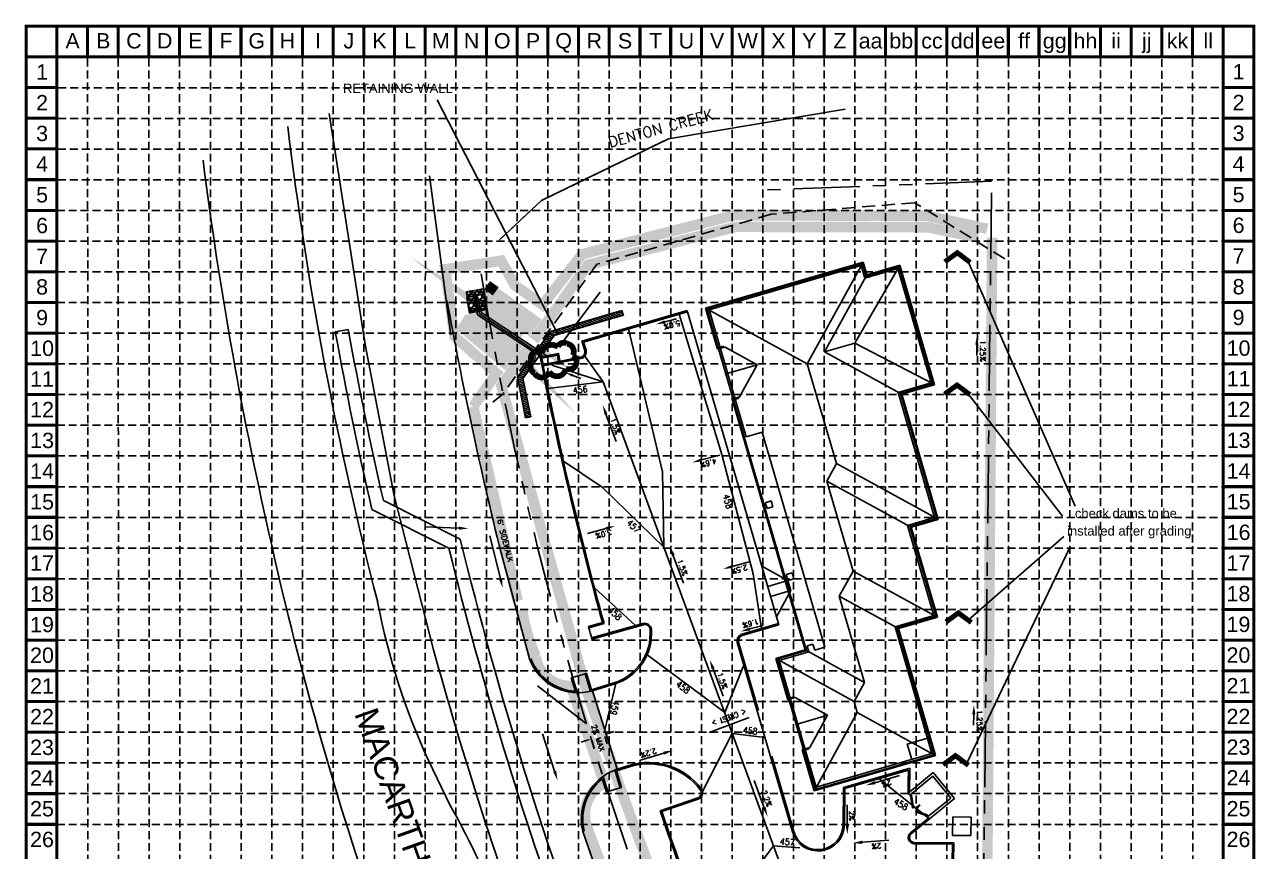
# Model space of a CAD drawing. Header units: feet. Extents: x -1330 to -864, y 1503 to 2248.
# Drawn here: x -1329.7 to -863.6, y 1935.4 to 2248.4 of the extents above; entities that cross this region are included whole.
import ezdxf
from ezdxf.enums import TextEntityAlignment as Align

# ---------------------------------------------------------------- set-up
doc = ezdxf.new("R2010")
doc.units = ezdxf.units.FT
doc.header["$LTSCALE"] = 40
doc.header["$MEASUREMENT"] = 0
for name, pattern in [('99016$0$DIVIDE', [1.25, 0.5, -0.25, 0, -0.25, 0, -0.25]), ('99016TP$0$DIVIDE', [1.25, 0.5, -0.25, 0, -0.25, 0, -0.25]), ('ACAD_ISO02W100', [15, 12, -3]), ('CENTER2', [1.125, 0.75, -0.125, 0.125, -0.125]), ('HIDDEN', [0.375, 0.25, -0.125]), ('HIDDEN2', [0.1875, 0.125, -0.0625]), ('PHANTOM2', [1.25, 0.625, -0.125, 0.125, -0.125, 0.125, -0.125])]:
    doc.linetypes.add(name, pattern=pattern)
for name, color, linetype in [('100FP-LOMA', 181, 'Continuous'), ('99016$0$FL-CREEK', 1, '99016$0$DIVIDE'), ('99016$0$FL-CREEK-TXT', 1, 'Continuous'), ('99016$0$RETAIN-WALL', 10, 'Continuous'), ('99016TP$0$FL-CREEK', 1, '99016TP$0$DIVIDE'), ('arrows', 250, 'Continuous'), ('BASE', 7, 'Continuous'), ('BLDG', 4, 'Continuous'), ('BND-HOLD', 6, 'PHANTOM2'), ('EROSION BLANKET', 94, 'Continuous'), ('EX-PAV-TC', 1, 'Continuous'), ('EX-STM', 7, 'Continuous'), ('GRID', 254, 'HIDDEN'), ('LIMITS OF DISTURBANCE', 1, 'HIDDEN'), ('PARKING-BC', 4, 'Continuous'), ('PARKING-FC', 4, 'Continuous'), ('pc', 43, 'Continuous'), ('RIPRAP', 1, 'HIDDEN'), ('ROOF', 9, 'Continuous'), ('ROOF-GUTTER', 9, 'Continuous'), ('SILT FENCE', 200, 'Continuous'), ('STM', 1, 'Continuous'), ('STM-CL', 7, 'CENTER2'), ('STM-HDWL', 1, 'Continuous'), ('STM-PIPE', 3, 'Continuous'), ('STREET-NAMES', 4, 'Continuous')]:
    doc.layers.add(name, color=color, linetype=linetype)
doc.styles.add('99016$0$L80', font='simplex', dxfattribs={"height": 3.2})
doc.styles.add('L100', font='simplex', dxfattribs={"height": 4})
doc.styles.add("L200'", font='ARIAL.TTF', dxfattribs={"height": 0.001969})
doc.styles.add('S6', font='SIMPLEX', dxfattribs={"height": 0.083333})
doc.styles.add('SCALE20', font='simplex.shx', dxfattribs={"height": 2})
doc.styles.get("Standard").update_dxf_attribs({"font": 'ARIAL.TTF'})

msp = doc.modelspace()

# ---------------------------------------------------------------- hatches: boundary and pattern name
at = {"layer": '99016$0$RETAIN-WALL'}
h = msp.add_hatch(dxfattribs=at)
h.set_pattern_fill('ANSI31', color=209, scale=6, angle=110, style=0)
h.paths.add_polyline_path([(-1103.03, 2138.36), (-1103.55, 2140.14), (-1130.61, 2132.24), (-1135.62, 2125.33), (-1133.63, 2124.66), (-1129.25, 2130.7)])
h.paths.add_polyline_path([(-1136.26, 2123.96), (-1136.54, 2124.06), (-1143.14, 2114.94), (-1140.02, 2099.57), (-1138.07, 2099.98), (-1141.01, 2114.47), (-1135.81, 2121.65, -0.000447)])
h.paths.add_polyline_path([(-1135.62, 2125.33), (-1136.08, 2124.69), (-1134.09, 2124.03), (-1133.63, 2124.66)])
h.paths.add_polyline_path([(-1136.08, 2124.69), (-1136.33, 2124.34, 0.000072), (-1136.26, 2123.96), (-1134.55, 2123.39), (-1134.09, 2124.03)])
h = msp.add_hatch(dxfattribs=at)
h.set_pattern_fill('ANSI31', color=1, scale=6, angle=110, style=0)
h.paths.add_polyline_path([(-1103.03, 2138.36), (-1103.55, 2140.14), (-1130.61, 2132.24), (-1135.62, 2125.33), (-1133.63, 2124.66), (-1129.25, 2130.7)])
h.paths.add_polyline_path([(-1136.26, 2123.96), (-1136.54, 2124.06), (-1143.14, 2114.94), (-1140.02, 2099.57), (-1138.07, 2099.98), (-1141.01, 2114.47), (-1135.81, 2121.65, -0.000447)])
h.paths.add_polyline_path([(-1135.62, 2125.33), (-1136.08, 2124.69), (-1134.09, 2124.03), (-1133.63, 2124.66)])
h.paths.add_polyline_path([(-1136.08, 2124.69), (-1136.33, 2124.34, 0.000072), (-1136.26, 2123.96), (-1134.55, 2123.39), (-1134.09, 2124.03)])
at = {"layer": 'RIPRAP', "linetype": 'ACAD_ISO02W100'}
h = msp.add_hatch(dxfattribs=at)
h.set_pattern_fill('GRAVEL', color=240, scale=3.152919, style=0)
h.set_pattern_definition([(228.0128, (-1392.58958, 1979.62825), (-25.22334661, -28.37627544), [0.42418, -41.994006]), (184.9697, (-1392.87335, 1979.31296), (37.83503159, 3.152891615), [0.727908, -72.06288]), (132.5104, (-1393.59852, 1979.2499), (31.52916097, -34.6821366), [0.513257, -50.812544]), (267.2737, (-1394.82816, 1978.46167), (3.15290647, 63.05838139), [0.662863, -65.623463]), (292.8337, (-1394.85969, 1977.79956), (-15.76462635, 37.83501696), [0.64999, -64.3491]), (357.2737, (-1394.60745, 1977.2005), (-63.05838139, 3.15290647), [0.662863, -65.623463]), (37.6942, (-1393.94534, 1977.16897), (-40.98797046, -31.52915998), [0.876603, -86.78362]), (72.2553, (-1393.2517, 1977.70497), (22.070467096, 69.364206626), [0.827603, -81.932766]), (121.4296, (-1392.99946, 1978.4932), (-25.22337815, 40.98793165), [0.665108, -65.84579]), (175.2364, (-1393.34628, 1979.06073), (34.68211224, -3.15289233), [0.759324, -37.20685]), (222.3974, (-1394.10298, 1979.12378), (-37.835051455, -34.68208429), [0.98197, -97.215135]), (138.8141, (-1391.70677, 1978.43014), (-22.07044245, 18.91750567), [0.335158, -33.180828]), (171.4692, (-1391.959, 1978.65085), (40.98794189, -6.30586299), [0.637637, -63.126203]), (225, (-1392.5896, 1978.7454), (-4e-16, -3.15292), [0.44589, -4.01301]), (203.1986, (-1392.8103, 1979.1238), (15.76459427, 6.3058422), [0.24012, -23.771796]), (291.8014, (-1393.031, 1979.0292), (-3.1529187, 9.4587579), [0.33958, -16.63941]), (30.9638, (-1392.9049, 1978.7139), (9.4587508, 6.3058459), [0.551537, -17.832983]), (161.5651, (-1392.4319, 1978.9977), (6.3058394, -3.152914), [0.398816, -9.57159]), (16.3895, (-1394.85969, 1979.0292), (31.52919716, 9.45873408), [0.558697, -55.31117]), (70.3462, (-1394.32369, 1979.18684), (-12.61166111, -34.68211599), [0.468716, -46.402796]), (293.1986, (-1392.43194, 1979.62825), (-6.3058422, 15.76459427), [0.480237, -23.53168]), (343.6105, (-1392.24276, 1979.18684), (-31.52919716, 9.45873408), [0.558697, -55.31117]), (339.444, (-1394.8597, 1977.0744), (-15.76460093, 6.30582542), [0.53877, -26.399782]), (294.7751, (-1394.35522, 1976.88521), (-15.76457049, 34.68212004), [0.45143, -44.691502]), (66.8014, (-1392.4004, 1976.47533), (6.3058422, 15.76459427), [0.480237, -23.53168]), (17.354, (-1392.21123, 1976.91674), (-40.98795367, -12.61165876), [0.528527, -52.324028]), (69.444, (-1393.94534, 1976.47533), (-6.30582542, -15.76460093), [0.269385, -26.669167]), (101.3099, (-1392.5896, 1976.47533), (-3.1529116, 12.6116785), [0.160767, -15.916027]), (165.9638, (-1392.6211, 1976.633), (9.4587588, -3.1529129), [0.64999, -12.349826]), (186.009, (-1393.2517, 1976.79062), (31.52918945, 3.15291687), [0.602365, -59.634068]), (303.6901, (-1392.9049, 1978.4301), (-3.1529232, 6.3058367), [0.45472, -10.91329]), (353.1572, (-1392.65264, 1978.05179), (53.59962139, -6.305863263), [0.793886, -78.594588]), (60.9454, (-1391.8644, 1977.9572), (-12.61167618, -22.07043437), [0.324612, -32.136676]), (90, (-1391.7068, 1978.241), (-3.15292, 3.15292), [0.189175, -2.963744]), (120.2564, (-1393.31476, 1976.88521), (12.61165997, -22.0704409), [0.438016, -43.363735]), (48.0128, (-1393.53546, 1977.26356), (25.22334661, 28.37627544), [0.848362, -41.569825]), (0, (-1392.968, 1977.894), (3.15292, 3.15292), [0.81976, -2.33316]), (325.3048, (-1392.14818, 1977.89415), (-31.52917213, 22.07046031), [0.49852, -49.353505]), (254.0546, (-1391.7383, 1977.6104), (-3.1529187, -12.6116765), [0.45907, -22.494526]), (207.646, (-1391.86441, 1977.16897), (-59.90544822, -31.52921455), [0.747447, -73.99735]), (175.4261, (-1392.52653, 1976.82215), (-40.98794906, 3.15290263), [0.79075, -78.28406])])
h.paths.add_polyline_path([(-1161.18, 2139.18), (-1154.76, 2140.46), (-1156.24, 2148.42), (-1162.52, 2147.23)])

# ---------------------------------------------------------------- linework, layer by layer
at = {"flags": 128}
msp.add_lwpolyline([(-1128.2, 2131.96), (-1173.57, 2219.95)], dxfattribs=at)
at = {"layer": '100FP-LOMA', "color": 7, "linetype": 'HIDDEN2'}
for p, q in [((-992.68, 2181), (-1047, 2176.61)), ((-958.58, 2159.7), (-992.68, 2181)), ((-1047, 2176.61), (-1113, 2157.69)), ((-1113, 2157.69), (-1148.53, 2108.64)), ((-1148.53, 2108.64), (-1154.39, 2103.83))]:
    msp.add_line(p, q, dxfattribs=at)
at = {"layer": '99016$0$FL-CREEK', "color": 5, "linetype": 'Continuous', "ltscale": 0.5, "flags": 128}
msp.add_lwpolyline([(-1019.03, 2216.36), (-1085.84, 2205.22), (-1133.95, 2181.85), (-1149.93, 2166.99)], dxfattribs=at)
at = {"layer": '99016$0$RETAIN-WALL'}
for p, q in [((-1103.55, 2140.14), (-1130.61, 2132.24)), ((-1103.55, 2140.14), (-1130.61, 2132.24)), ((-1102.99, 2138.22), (-1103.55, 2140.14)), ((-1102.99, 2138.22), (-1103.55, 2140.14)), ((-1103.03, 2138.36), (-1129.25, 2130.7)), ((-1103.03, 2138.36), (-1129.25, 2130.7)), ((-1130.61, 2132.24), (-1143.14, 2114.94)), ((-1130.61, 2132.24), (-1143.14, 2114.94)), ((-1129.25, 2130.7), (-1141.01, 2114.47)), ((-1129.25, 2130.7), (-1141.01, 2114.47)), ((-1143.14, 2114.94), (-1140.02, 2099.57)), ((-1143.14, 2114.94), (-1140.02, 2099.57)), ((-1143.14, 2114.94), (-1140.02, 2099.57)), ((-1141.01, 2114.47), (-1138.06, 2099.96)), ((-1141.01, 2114.47), (-1138.06, 2099.96)), ((-1138.07, 2099.98), (-1140.02, 2099.57)), ((-1138.07, 2099.98), (-1140.02, 2099.57))]:
    msp.add_line(p, q, dxfattribs=at)
at = {"layer": '99016TP$0$FL-CREEK', "color": 5, "ltscale": 0.5}
for p, q in [((-1085.84, 2205.22), (-1133.95, 2181.85)), ((-1133.95, 2181.85), (-1149.93, 2166.99))]:
    msp.add_line(p, q, dxfattribs=at)
at = {"layer": 'arrows', "color": 7}
for points in [[(-1165.26, 2057.78), (-1177.91, 2058.24)], [(-1165.26, 2057.78), (-1177.91, 2058.24)], [(-1165.26, 2057.78), (-1177.91, 2058.24)], [(-1165.26, 2057.78), (-1177.91, 2058.24)], [(-1149.54, 2038.63), (-1153.56, 2054.84)], [(-1149.54, 2038.63), (-1153.56, 2054.84)], [(-1149.54, 2038.63), (-1153.56, 2054.84)], [(-1129.01, 1965.72), (-1133.57, 1979.93)], [(-1129.01, 1965.72), (-1133.57, 1979.93)], [(-1129.01, 1965.72), (-1133.57, 1979.93)]]:
    msp.add_lwpolyline(points, dxfattribs=at)
for points in [[(-1165.24, 2058.38), (-1161.67, 2057.66), (-1165.29, 2057.18)], [(-1165.24, 2058.38), (-1161.67, 2057.66), (-1165.29, 2057.18)], [(-1165.24, 2058.38), (-1161.67, 2057.66), (-1165.29, 2057.18)], [(-1165.24, 2058.38), (-1161.67, 2057.66), (-1165.29, 2057.18)], [(-1148.96, 2038.78), (-1148.68, 2035.14), (-1150.12, 2038.49)], [(-1148.96, 2038.78), (-1148.68, 2035.14), (-1150.12, 2038.49)], [(-1148.96, 2038.78), (-1148.68, 2035.14), (-1150.12, 2038.49)], [(-1128.44, 1965.9), (-1127.91, 1962.29), (-1129.58, 1965.53)], [(-1128.44, 1965.9), (-1127.91, 1962.29), (-1129.58, 1965.53)], [(-1128.44, 1965.9), (-1127.91, 1962.29), (-1129.58, 1965.53)]]:
    msp.add_solid(points, dxfattribs=at)
at = {"layer": 'BASE', "color": 9}
msp.add_line((-1317.54, 2236.21), (-875.85, 2236.21), dxfattribs=at)
at = {"layer": 'BASE', "const_width": 1.16}
for points in [[(-1317.54, 2247.83), (-1329.16, 2247.83)], [(-1317.54, 2247.83), (-1317.54, 2236.21)], [(-1305.91, 2247.83), (-1305.91, 2236.21)], [(-1294.29, 2247.83), (-1294.29, 2236.21)], [(-1282.67, 2247.83), (-1282.67, 2236.21)], [(-1271.04, 2247.83), (-1271.04, 2236.21)], [(-1259.42, 2247.83), (-1259.42, 2236.21)], [(-1247.8, 2247.83), (-1247.8, 2236.21)], [(-1236.17, 2247.83), (-1236.17, 2236.21)], [(-1224.55, 2247.83), (-1224.55, 2236.21)], [(-1212.93, 2247.83), (-1212.93, 2236.21)], [(-1201.3, 2247.83), (-1201.3, 2236.21)], [(-1189.68, 2247.83), (-1189.68, 2236.21)], [(-1178.06, 2247.83), (-1178.06, 2236.21)], [(-1166.43, 2247.83), (-1166.43, 2236.21)], [(-1154.81, 2247.83), (-1154.81, 2236.21)], [(-1143.19, 2247.83), (-1143.19, 2236.21)], [(-1131.56, 2247.83), (-1131.56, 2236.21)], [(-1119.94, 2247.83), (-1119.94, 2236.21)], [(-1108.32, 2247.83), (-1108.32, 2236.21)], [(-1096.69, 2247.83), (-1096.69, 2236.21)], [(-1085.07, 2247.83), (-1085.07, 2236.21)], [(-1073.45, 2247.83), (-1073.45, 2236.21)], [(-1061.82, 2247.83), (-1061.82, 2236.21)], [(-1050.2, 2247.83), (-1050.2, 2236.21)], [(-1038.58, 2247.83), (-1038.58, 2236.21)], [(-1026.95, 2247.83), (-1026.95, 2236.21)], [(-1015.33, 2247.83), (-1015.33, 2236.21)], [(-1003.71, 2247.83), (-1003.71, 2236.21)], [(-992.08, 2247.83), (-992.08, 2236.21)], [(-980.46, 2247.83), (-980.46, 2236.21)], [(-968.84, 2247.83), (-968.84, 2236.21)], [(-957.21, 2247.83), (-957.21, 2236.21)], [(-945.59, 2247.83), (-945.59, 2236.21)], [(-933.97, 2247.83), (-933.97, 2236.21)], [(-922.34, 2247.83), (-922.34, 2236.21)], [(-910.72, 2247.83), (-910.72, 2236.21)], [(-899.1, 2247.83), (-899.1, 2236.21)], [(-887.47, 2247.83), (-887.47, 2236.21)], [(-875.85, 2247.83), (-875.85, 2236.21)], [(-1317.54, 2236.21), (-1329.16, 2236.21)], [(-864.23, 2236.21), (-875.85, 2236.21)], [(-1317.54, 2224.59), (-1329.16, 2224.59)], [(-864.23, 2224.59), (-875.85, 2224.59)], [(-1317.54, 2212.96), (-1329.16, 2212.96)], [(-864.23, 2212.96), (-875.85, 2212.96)], [(-1317.54, 2201.34), (-1329.16, 2201.34)], [(-864.23, 2201.34), (-875.85, 2201.34)], [(-1317.54, 2189.72), (-1329.16, 2189.72)], [(-864.23, 2189.72), (-875.85, 2189.72)], [(-1317.54, 2178.09), (-1329.16, 2178.09)], [(-864.23, 2178.09), (-875.85, 2178.09)], [(-1317.54, 2166.47), (-1329.16, 2166.47)], [(-864.23, 2166.47), (-875.85, 2166.47)], [(-1317.54, 2154.85), (-1329.16, 2154.85)], [(-864.23, 2154.85), (-875.85, 2154.85)], [(-1317.54, 2143.22), (-1329.16, 2143.22)], [(-864.23, 2143.22), (-875.85, 2143.22)], [(-1317.54, 2131.6), (-1329.16, 2131.6)], [(-864.23, 2131.6), (-875.85, 2131.6)], [(-1317.54, 2119.98), (-1329.16, 2119.98)], [(-864.23, 2119.98), (-875.85, 2119.98)], [(-1317.54, 2108.35), (-1329.16, 2108.35)], [(-864.23, 2108.35), (-875.85, 2108.35)], [(-1317.54, 2096.73), (-1329.16, 2096.73)], [(-864.23, 2096.73), (-875.85, 2096.73)], [(-1317.54, 2085.11), (-1329.16, 2085.11)], [(-864.23, 2085.11), (-875.85, 2085.11)], [(-1317.54, 2073.48), (-1329.16, 2073.48)], [(-864.23, 2073.48), (-875.85, 2073.48)], [(-1317.54, 2061.86), (-1329.16, 2061.86)], [(-864.23, 2061.86), (-875.85, 2061.86)], [(-1317.54, 2050.24), (-1329.16, 2050.24)], [(-864.23, 2050.24), (-875.85, 2050.24)], [(-1317.54, 2038.61), (-1329.16, 2038.61)], [(-864.23, 2038.61), (-875.85, 2038.61)], [(-1317.54, 2026.99), (-1329.16, 2026.99)], [(-864.23, 2026.99), (-875.85, 2026.99)], [(-1317.54, 2015.37), (-1329.16, 2015.37)], [(-864.23, 2015.37), (-875.85, 2015.37)], [(-1317.54, 2003.74), (-1329.16, 2003.74)], [(-864.23, 2003.74), (-875.85, 2003.74)], [(-1317.54, 1992.12), (-1329.16, 1992.12)], [(-864.23, 1992.12), (-875.85, 1992.12)], [(-1317.54, 1980.5), (-1329.16, 1980.5)], [(-864.23, 1980.5), (-875.85, 1980.5)], [(-1317.54, 1968.87), (-1329.16, 1968.87)], [(-864.23, 1968.87), (-875.85, 1968.87)], [(-1317.54, 1957.25), (-1329.16, 1957.25)], [(-864.23, 1957.25), (-875.85, 1957.25)], [(-1317.54, 1945.63), (-1329.16, 1945.63)], [(-864.23, 1945.63), (-875.85, 1945.63)]]:
    msp.add_lwpolyline(points, dxfattribs=at)
for points in [[(-864.23, 1503.94), (-864.23, 2247.83), (-1329.16, 2247.83), (-1329.16, 1503.94)], [(-875.85, 1515.56), (-875.85, 2236.21), (-1317.54, 2236.21), (-1317.54, 1515.56)]]:
    msp.add_lwpolyline(points, close=True, dxfattribs=at)
at = {"layer": 'BASE', "color": 170, "ltscale": 100, "const_width": 2.16}
msp.add_lwpolyline([(-1133.73, 2124.34, 0.520567), (-1133.73, 2124.34, 0.765195), (-1137.79, 2120.68, 0.417879), (-1136.64, 2116.41, 0.6649), (-1131.04, 2117.06, 0.744833), (-1124.83, 2118.22, 0.975642), (-1122.12, 2123.16, 0.520567), (-1124.36, 2127.6, 0.520567), (-1127.72, 2126.34, 0.540264), (-1133.73, 2124.34)], format="xyb", close=True, dxfattribs=at)
at = {"layer": 'BLDG', "color": 7}
for p, q in [((-1012.94, 2157.18), (-1070.53, 2140.37)), ((-1011.54, 2152.38), (-1012.94, 2157.18)), ((-999.06, 2156.02), (-1011.54, 2152.38)), ((-986.45, 2112.82), (-999.06, 2156.02)), ((-1056.53, 2092.37), (-1070.53, 2140.37)), ((-986.45, 2112.82), (-998.93, 2109.18)), ((-985.11, 2061.82), (-998.93, 2109.18)), ((-1056.53, 2092.37), (-1050.45, 2094.15)), ((-1026.68, 2012.71), (-1050.45, 2094.15)), ((-1047, 2068.07), (-1049.24, 2067.41)), ((-1049.24, 2067.41), (-1048.59, 2065.17)), ((-1046.35, 2065.83), (-1048.59, 2065.17)), ((-1047, 2068.07), (-1046.35, 2065.83)), ((-985.11, 2061.82), (-995.35, 2058.83)), ((-985.41, 2024.76), (-995.35, 2058.83)), ((-1039.07, 2040.87), (-1041.31, 2040.21)), ((-1041.31, 2040.21), (-1040.65, 2037.97)), ((-1038.41, 2038.63), (-1040.65, 2037.97)), ((-1039.07, 2040.87), (-1038.41, 2038.63)), ((-1000.12, 2020.46), (-985.41, 2024.76)), ((-986.12, 1972.46), (-1000.12, 2020.46)), ((-1031.18, 2013.83), (-1033.42, 2013.18)), ((-1031.18, 2013.83), (-1030.52, 2011.59)), ((-1043.96, 2007.67), (-1032.76, 2010.94)), ((-1033.42, 2013.18), (-1032.76, 2010.94)), ((-1030.52, 2011.59), (-1026.68, 2012.71)), ((-1029.96, 1959.67), (-1043.96, 2007.67)), ((-987.8, 1978.22), (-995.48, 1975.98)), ((-1029.96, 1959.67), (-986.12, 1972.46)), ((-995.48, 1975.98), (-993.8, 1970.22)), ((-995.17, 1957.44), (-985.64, 1965.26)), ((-994.54, 1956.67), (-985.77, 1963.85)), ((-979.01, 1955.6), (-985.77, 1963.85)), ((-977.6, 1955.46), (-985.64, 1965.26)), ((-994.54, 1956.67), (-995.17, 1957.44)), ((-993.87, 1956.62), (-994.28, 1956.56)), ((-994.28, 1956.56), (-993.51, 1951.87)), ((-993.87, 1956.62), (-993.1, 1951.94)), ((-987.78, 1948.42), (-979.01, 1955.6)), ((-987.14, 1947.64), (-977.6, 1955.46)), ((-993.1, 1951.94), (-993.51, 1951.87)), ((-992.13, 1950.76), (-992.27, 1950.37)), ((-987.83, 1948.69), (-992.27, 1950.37)), ((-987.69, 1949.08), (-992.13, 1950.76)), ((-987.69, 1949.08), (-987.83, 1948.69)), ((-987.14, 1947.64), (-987.78, 1948.42)), ((-978.27, 1948.45), (-978.35, 1941.45)), ((-971.27, 1948.37), (-978.27, 1948.45)), ((-971.35, 1941.37), (-971.27, 1948.37)), ((-978.35, 1941.45), (-971.35, 1941.37))]:
    msp.add_line(p, q, dxfattribs=at)
for centre, start, end in [((-993.62, 1956.66), 276.3306, 309.3476), ((-987.6, 1949.32), 129.3476, 162.3645)]:
    msp.add_arc(centre, 4.75, start, end, dxfattribs=at)
at = {"layer": 'BND-HOLD', "color": 7}
for p, q in [((-963.53, 2189.1), (-1052.6, 2185.67)), ((-969.56, 1659.75), (-963.53, 2189.1))]:
    msp.add_line(p, q, dxfattribs=at)
msp.add_arc((160.04, 2372.97), 1335, 189.43877, 210.14342, dxfattribs=at)
at = {"layer": 'EROSION BLANKET', "const_width": 4, "flags": 128}
for points in [[(-1141.67, 2130.16), (-1151.19, 2137.61), (-1141.75, 2131.64)], [(-1143.89, 2128.1), (-1154.07, 2135.77), (-1145.66, 2126.18), (-1156.94, 2136.43), (-1158.64, 2134.88)], [(-1153.79, 2148.8), (-1151.95, 2138.61), (-1161.81, 2136.63), (-1163.71, 2133.49), (-1147.49, 2119.9)], [(-1154.07, 2147.04), (-1151.85, 2150.14)], [(-1153.4, 2148.37), (-1136.66, 2136.28), (-1149.27, 2118.74)], [(-1139.76, 2133.92), (-1152.15, 2143.28)], [(-1146.69, 2123.01), (-1161, 2134.81)]]:
    msp.add_lwpolyline(points, dxfattribs=at)
at = {"layer": 'EX-PAV-TC', "color": 7}
for p, q in [((-1214.4, 2214.74), (-1200.82, 2127.3)), ((-1176.39, 2191.11), (-1168.31, 2130.96)), ((-1189.74, 2070.01), (-1200.82, 2127.3)), ((-1174.89, 2011.68), (-1189.74, 2070.01)), ((-1138.53, 2008.33), (-1149.32, 2048.39)), ((-1105.39, 1966.54), (-1114.68, 1996.17)), ((-1176.8, 1969.77), (-1168.56, 1952.81))]:
    msp.add_line(p, q, dxfattribs=at)
for centre, radius, start, end in [((159.02, 2379.12), 1399.37, 186.94734, 194.45694), ((211.37, 2384.83), 1485.46, 187.26015, 192.99467), ((368.34, 2423), 1563.21, 190.28927, 193.8657), ((23.44, 2332.17), 1290.53, 192.59253, 198.94073), ((-939.85, 2078.86), 260.86, 190.8491, 204.7208), ((257.88, 2407.09), 1486.32, 195.42813, 200.123), ((-1119.97, 2015.28), 19.83, 200.5258, 285.4534), ((-1098.78, 1947.58), 20.08, 109.208, 193.2693), ((-1453.91, 1792.81), 327.15, 20.7053, 29.2805), ((108.89, 2353.84), 1294.16, 198.51049, 202.86878)]:
    msp.add_arc(centre, radius, start, end, dxfattribs=at)
at = {"layer": 'EX-STM', "color": 7}
for p, q in [((-1212.08, 2132.07), (-1207.16, 2132.97)), ((-1198.24, 2064.82), (-1169.05, 2050.16)), ((-1193.89, 2068.24), (-1164.75, 2053.6))]:
    msp.add_line(p, q, dxfattribs=at)
for radius, start, end in [(1477.45, 190.30188, 192.96462), (1472.45, 190.30188, 192.87321), (1447.45, 193.69525, 208.11137), (1452.45, 193.78651, 199.96404)]:
    msp.add_arc((241.56, 2396.29), radius, start, end, dxfattribs=at)
at = {"layer": 'GRID', "color": 8, "linetype": 'HIDDEN', "ltscale": 0.3}
for p, q in [((-1305.81, 1562.06), (-1305.87, 2235.77)), ((-1294.14, 1562.05), (-1294.28, 2235.77)), ((-1282.55, 1562.05), (-1282.65, 2235.74)), ((-1270.86, 1562.05), (-1271.05, 2235.72)), ((-1259.34, 1562.05), (-1259.39, 2235.81)), ((-1247.79, 1562.05), (-1247.76, 2235.79)), ((-1236.08, 1562.05), (-1236.14, 2235.74)), ((-1224.42, 1562.04), (-1224.54, 2235.75)), ((-1212.89, 1562.04), (-1212.88, 2235.75)), ((-1201.23, 1562.04), (-1201.24, 2235.74)), ((-1189.68, 1562.04), (-1189.66, 2235.74)), ((-1178.05, 1562.04), (-1177.98, 2235.73)), ((-1166.43, 1562.03), (-1166.43, 2236.21)), ((-1154.81, 1562.03), (-1154.81, 2236.21)), ((-1143.19, 1562.03), (-1143.19, 2236.21)), ((-1131.56, 1562.03), (-1131.56, 2236.21)), ((-1119.94, 1562.03), (-1119.94, 2236.21)), ((-1108.32, 1562.03), (-1108.32, 2236.21)), ((-1096.69, 1562.02), (-1096.69, 2236.21)), ((-1085.07, 1562.02), (-1085.07, 2236.21)), ((-1073.45, 1562.02), (-1073.45, 2236.21)), ((-1061.82, 1562.02), (-1061.82, 2236.21)), ((-1050.2, 1562.02), (-1050.2, 2236.21)), ((-1038.58, 1562.01), (-1038.58, 2236.21)), ((-1026.95, 1562.01), (-1026.95, 2236.21)), ((-1015.33, 1562.01), (-1015.33, 2236.21)), ((-1003.71, 1562.01), (-1003.71, 2236.21)), ((-992.03, 1562.04), (-992.08, 2236.21)), ((-980.42, 1562.09), (-980.46, 2236.21)), ((-968.8, 1561.95), (-968.84, 2236.21)), ((-957.07, 1562.06), (-957.16, 2236.47)), ((-945.51, 1561.94), (-945.54, 2236.47)), ((-933.88, 1562.08), (-933.92, 2236.47)), ((-922.23, 1562.12), (-922.29, 2236.47)), ((-910.63, 1562.02), (-910.67, 2236.47)), ((-898.99, 1561.87), (-899.05, 2236.47)), ((-887.35, 1561.9), (-887.42, 2236.47)), ((-1317.01, 2224.51), (-876.04, 2224.57)), ((-1317.02, 2212.85), (-876.04, 2212.94)), ((-1317.08, 2201.26), (-875.85, 2201.34)), ((-1317.1, 2189.65), (-875.85, 2189.72)), ((-1317.54, 2178.09), (-875.85, 2178.09)), ((-1317.54, 2166.47), (-875.85, 2166.47)), ((-1317.54, 2154.85), (-875.85, 2154.85)), ((-1317.54, 2143.22), (-875.85, 2143.22)), ((-1317.54, 2131.6), (-875.85, 2131.6)), ((-1317.54, 2119.98), (-875.85, 2119.98)), ((-1317.54, 2108.35), (-875.85, 2108.35)), ((-1317.54, 2096.73), (-875.85, 2096.73)), ((-1317.54, 2085.11), (-875.85, 2085.11)), ((-1317.54, 2073.48), (-875.85, 2073.48)), ((-1317.54, 2061.86), (-875.85, 2061.86)), ((-1317.54, 2050.24), (-875.85, 2050.24)), ((-1317.54, 2038.61), (-875.85, 2038.61)), ((-1317.54, 2026.99), (-875.85, 2026.99)), ((-1317.54, 2015.37), (-875.85, 2015.37)), ((-1317.54, 2003.74), (-875.85, 2003.74)), ((-1317.54, 1992.12), (-875.85, 1992.12)), ((-1317.54, 1980.5), (-875.85, 1980.5)), ((-1317.54, 1968.87), (-875.85, 1968.87)), ((-1317.54, 1957.25), (-875.85, 1957.25)), ((-1317.54, 1945.63), (-875.85, 1945.63))]:
    msp.add_line(p, q, dxfattribs=at)
at = {"layer": 'LIMITS OF DISTURBANCE', "const_width": 4, "flags": 128}
for points in [[(-1143.03, 2030.3), (-1145.46, 2040.81, 0.001893), (-1159.84, 2103.76), (-1151.1, 2116.4), (-1166.92, 2130.35), (-1170.49, 2155.78), (-1149.24, 2159.03), (-1144.12, 2149.73), (-1133.57, 2142.29), (-1118.62, 2161.49), (-1060.95, 2176.29), (-987.47, 2175.92), (-965.2, 2171.1)], [(-963.34, 2167.73), (-967.26, 1656.86), (-974.09, 1644.07), (-984.47, 1659.99), (-1003.43, 1696.23), (-1001.69, 1705.36), (-1007.68, 1715.12), (-1015.71, 1717.64), (-1029.21, 1742.28), (-1047.2, 1776.82), (-1053.31, 1789.06, -0.470495), (-1047.37, 1802.51, 0.734)], [(-1049.69, 1805.39), (-1065.94, 1841.7), (-1068.65, 1842.08, -0.288559), (-1082.88, 1854.06), (-1116.71, 1944.47, -0.379067), (-1110.24, 1961.3), (-1122.85, 1997.92), (-1125.03, 1998.19, -0.336119), (-1136.18, 2009.07), (-1138.04, 2013.99, -0.054601), (-1141.38, 2027, 0.106707)]]:
    msp.add_lwpolyline(points, format="xyb", dxfattribs=at)
at = {"layer": 'PARKING-BC', "color": 7}
for p, q in [((-1118.66, 2128.58), (-1078.82, 2140.21)), ((-1078.68, 2139.73), (-1078.82, 2140.21)), ((-1118.66, 2128.58), (-1117.62, 2125.03)), ((-1119.16, 2122.51), (-1133.89, 2119.62)), ((-1044.97, 2024.21), (-1050.57, 2043.41)), ((-1048.33, 2035.73), (-1040.65, 2037.97)), ((-1047.21, 2031.89), (-1039.53, 2034.14)), ((-1110.91, 2022.06), (-1116.2, 2020.58)), ((-1095.42, 2021.2), (-1114.86, 2015.76)), ((-1058, 2017.11), (-1044.08, 2021.17)), ((-1051.8, 1988.71), (-1059.36, 2014.63)), ((-1122.24, 2001.19), (-1122.72, 2001.05)), ((-1122.72, 2001.05), (-1121.16, 1995.99)), ((-1117.46, 2002.67), (-1116.98, 2002.81)), ((-1116.98, 2002.81), (-1115.06, 1996.58)), ((-1115.06, 1996.58), (-1106.58, 1999.19)), ((-1105.24, 1966.06), (-1100.72, 1967.46)), ((-1038.43, 1942.89), (-1046.76, 1971.43)), ((-1110.96, 1962.91), (-1109.4, 1957.86)), ((-1105.61, 1965.93), (-1103.67, 1959.63)), ((-1019.65, 1959.55), (-994.57, 1966.87)), ((-994.67, 1957.85), (-994.57, 1966.87)), ((-1109.4, 1957.86), (-1108.92, 1958.01)), ((-1104.15, 1959.48), (-1103.67, 1959.63)), ((-1019.81, 1945.45), (-1019.65, 1959.55)), ((-1074.84, 1955.63), (-1089.05, 1950.8)), ((-993.97, 1942.05), (-987.14, 1947.64)), ((-992.82, 1938.8), (-977.89, 1938.63)), ((-978.61, 1874.63), (-977.89, 1938.63))]:
    msp.add_line(p, q, dxfattribs=at)
for centre, radius, start, end in [((-1119.54, 2124.47), 2, 281.1002, 16.2677), ((160.04, 2372.97), 1318.5, 191.07843, 195.4351), ((154.74, 2371.49), 1318.5, 195.4351, 195.45682), ((-1112.33, 2017.83), 19.5, 287.1367, 4.7365), ((-1094.89, 2019.27), 2, 4.7365, 105.6306), ((154.74, 2371.49), 1318.5, 195.63064, 195.65237), ((-1057.44, 2015.19), 2, 106.2677, 196.2677), ((-1119.97, 2015.28), 19.33, 200.596, 266.4627), ((-1093.5, 1944.05), 24.5, 36.787, 107.1367), ((-1098.78, 1947.58), 19.58, 128.4678, 193.2693), ((-1098.78, 1947.58), 19.58, 109.2501, 110.4225), ((-1075.48, 1957.52), 2, 288.7601, 36.787), ((160.04, 2372.97), 1318.5, 198.67448, 203.0779), ((-1029.31, 1945.55), 9.5, 196.2677, 359.3476), ((-992.8, 1940.63), 1.83, 129.3476, 269.3476)]:
    msp.add_arc(centre, radius, start, end, dxfattribs=at)
at = {"layer": 'PARKING-FC', "color": 7}
for p, q in [((-1118.04, 2128.24), (-1078.68, 2139.73)), ((-1050.57, 2043.41), (-1078.68, 2139.73)), ((-1118.04, 2128.24), (-1117.14, 2125.17)), ((-1119.06, 2122.02), (-1133.3, 2119.22)), ((-1050.57, 2043.41), (-1040.65, 2037.97)), ((-1039.53, 2034.14), (-1040.65, 2037.97)), ((-1044.97, 2024.21), (-1039.53, 2034.14)), ((-1044.1, 2021.21), (-1044.97, 2024.21)), ((-1110.29, 2021.71), (-1116.07, 2020.09)), ((-1095.56, 2021.68), (-1115, 2016.24)), ((-1058.14, 2017.59), (-1044.23, 2021.65)), ((-1038.91, 1942.75), (-1059.84, 2014.49)), ((-1122.24, 2001.19), (-1117.46, 2002.67)), ((-1122.24, 2001.19), (-1120.47, 1995.46)), ((-1117.46, 2002.67), (-1115.4, 1995.99)), ((-1114.69, 1996.17), (-1106.43, 1998.71)), ((-1105.39, 1966.54), (-1100.87, 1967.94)), ((-1108.92, 1958.01), (-1110.69, 1963.74)), ((-1106.23, 1966.23), (-1104.15, 1959.48)), ((-1019.15, 1959.18), (-995.07, 1966.2)), ((-995.17, 1957.44), (-995.07, 1966.2)), ((-1108.92, 1958.01), (-1104.15, 1959.48)), ((-1019.31, 1945.44), (-1019.15, 1959.18)), ((-1074.68, 1955.15), (-1088.41, 1950.49)), ((-994.28, 1942.44), (-987.46, 1948.03)), ((-992.83, 1938.3), (-978.39, 1938.13)), ((-979.11, 1875.14), (-978.39, 1938.13))]:
    msp.add_line(p, q, dxfattribs=at)
for centre, radius, start, end in [((-1119.54, 2124.47), 2.5, 281.1002, 16.2677), ((160.04, 2372.97), 1318, 191.10016, 195.45676), ((160.04, 2372.97), 1324, 195.45755, 195.63064), ((-1112.33, 2017.83), 20, 287.1367, 4.7365), ((-1094.89, 2019.27), 2.5, 4.7365, 105.6306), ((-1057.44, 2015.19), 2.5, 106.2677, 196.2677), ((-1119.97, 2015.28), 19.83, 200.5258, 268.5387), ((-1119.97, 2015.28), 19.83, 283.3102, 285.434), ((-1093.5, 1944.05), 25, 36.787, 107.1367), ((-1098.78, 1947.58), 20.08, 126.3933, 193.2693), ((-1098.78, 1947.58), 20.08, 109.2236, 111.7708), ((-1075.48, 1957.52), 2.5, 288.7601, 36.787), ((160.04, 2372.97), 1318, 198.69618, 203.05614), ((-1029.31, 1945.55), 10, 196.2677, 359.3476), ((-992.8, 1940.63), 2.33, 129.3476, 269.3476)]:
    msp.add_arc(centre, radius, start, end, dxfattribs=at)
at = {"layer": 'pc', "color": 7}
for p, q in [((-1065.72, 2085.65), (-1081.85, 2138.8)), ((-1081.85, 2138.8), (-1081.85, 2138.8)), ((-1110.62, 2113.16), (-1117.57, 2122.91)), ((-1130.03, 2119.5), (-1110.62, 2113.16)), ((-1131.59, 2110.63), (-1110.62, 2113.16)), ((-996.92, 1803.57), (-1110.62, 2113.16)), ((-1053.88, 2040.45), (-1065.72, 2085.65)), ((-1050.71, 2019.76), (-1053.88, 2040.45)), ((-1116.93, 1983.65), (-1135.5, 1998.07)), ((-1070.5, 1980.45), (-1055.31, 1986.03)), ((-1117.03, 1977.38), (-1118.93, 1976.77)), ((-1114.92, 1977.34), (-1114.03, 1974.56)), ((-1110.04, 1978.9), (-1109.15, 1976.11)), ((-1108.34, 1980.15), (-1106.44, 1980.76)), ((-987.46, 1948.03), (-1006.2, 1962.96))]:
    msp.add_line(p, q, dxfattribs=at)
at = {"layer": 'pc', "color": 57}
for p, q in [((-1088.17, 2079.07), (-1101.05, 2133.2)), ((-1125.7, 2083.16), (-1111.06, 2073.23)), ((-1087.62, 2050.55), (-1088.17, 2079.07)), ((-1111.06, 2073.23), (-1087.62, 2050.55)), ((-1098.44, 2020.87), (-1113.93, 2035.14)), ((-1064.63, 1987.94), (-1094.03, 2009.76)), ((-1057.51, 2005.61), (-1064.63, 1987.94)), ((-1105.85, 1998.9), (-1110.06, 1981.43)), ((-1061.73, 1980.04), (-1073.06, 1958.13)), ((-1049.44, 1978.51), (-1061.73, 1980.04)), ((-1046.09, 1937.45), (-1071.67, 1903.65)), ((-1036.15, 1936.78), (-1046.09, 1937.45))]:
    msp.add_line(p, q, dxfattribs=at)
at = {"layer": 'pc', "color": 7}
for points in [[(-1087.21, 2135.89), (-1082.82, 2137.08)], [(-969.11, 2127.22), (-969.16, 2123.1)], [(-1122.17, 2115.62), (-1119.04, 2114.44)], [(-1109.57, 2100.97), (-1105.73, 2090.52)], [(-1073.42, 2083.59), (-1066.48, 2085.47)], [(-1109.6, 2057.64), (-1116.54, 2055.77)], [(-1084.09, 2047.43), (-1080.25, 2036.98)], [(-1061.75, 2043.26), (-1054.81, 2045.14)], [(-1055.07, 2019.6), (-1050.08, 2020.95)], [(-1069.03, 2004.57), (-1065.19, 1994.12)], [(-970.29, 1987.26), (-970.34, 1983.14)], [(-1087.69, 1972.59), (-1096.46, 1969.92)], [(-1007.71, 1961.41), (-998.48, 1964.18)], [(-1049.62, 1951.93), (-1053.41, 1962.24)], [(-1018.2, 1945.45), (-1018.2, 1952.98)], [(-1012.47, 1938.85), (-1002.51, 1939.65)]]:
    msp.add_lwpolyline(points, dxfattribs=at)
msp.add_arc((-1096.98, 2077), 0.5, 282.9899, 286.3786, dxfattribs=at)
for points in [[(-1087.06, 2135.31), (-1090.69, 2134.95), (-1087.37, 2136.47)], [(-969.71, 2127.23), (-969.07, 2130.82), (-968.51, 2127.21)], [(-1122.35, 2115.15), (-1124.98, 2116.68), (-1122, 2116.09)], [(-1110.13, 2100.76), (-1110.81, 2104.35), (-1109.01, 2101.18)], [(-1073.26, 2083.01), (-1076.89, 2082.65), (-1073.57, 2084.17)], [(-1109.76, 2058.22), (-1106.12, 2058.58), (-1109.44, 2057.06)], [(-1084.65, 2047.22), (-1085.33, 2050.81), (-1083.53, 2047.64)], [(-1061.59, 2042.68), (-1065.23, 2042.32), (-1061.91, 2043.84)], [(-1054.91, 2019.02), (-1058.55, 2018.66), (-1055.23, 2020.18)], [(-1069.59, 2004.36), (-1070.27, 2007.95), (-1068.47, 2004.78)], [(-970.89, 1987.27), (-970.25, 1990.86), (-969.69, 1987.25)], [(-1117.13, 1977.69), (-1116.93, 1977.06), (-1115.12, 1977.98)], [(-1108.44, 1980.47), (-1108.24, 1979.83), (-1110.25, 1979.54)], [(-1087.86, 1973.17), (-1084.25, 1973.64), (-1087.51, 1972.02)], [(-1007.54, 1960.84), (-1011.16, 1960.38), (-1007.88, 1961.99)], [(-1049.06, 1952.14), (-1048.38, 1948.55), (-1050.19, 1951.72)], [(-1017.6, 1945.45), (-1018.2, 1941.85), (-1018.8, 1945.45)], [(-1012.42, 1938.25), (-1016.05, 1938.56), (-1012.51, 1939.44)]]:
    msp.add_solid(points, dxfattribs=at)
at = {"layer": 'RIPRAP', "color": 240, "linetype": 'ACAD_ISO02W100', "const_width": 0.394}
msp.add_lwpolyline([(-1161.18, 2139.18), (-1154.76, 2140.46), (-1156.24, 2148.42), (-1162.52, 2147.23)], close=True, dxfattribs=at)
at = {"layer": 'ROOF', "color": 7}
for p, q in [((-1012.48, 2158.01), (-1071.36, 2140.82)), ((-1012.48, 2158.01), (-1033.33, 2119.98)), ((-998.6, 2156.85), (-1015.31, 2127.84)), ((-1011.08, 2153.21), (-1012.48, 2158.01)), ((-998.6, 2156.85), (-1011.08, 2153.21)), ((-985.62, 2112.37), (-998.6, 2156.85)), ((-1011.08, 2153.21), (-1026.83, 2124.48)), ((-1071.36, 2140.82), (-1033.59, 2011.39)), ((-1071.36, 2140.82), (-1033.33, 2119.98)), ((-1066.93, 2125.62), (-1064.49, 2126.33)), ((-1064.49, 2126.33), (-1052.3, 2119.65)), ((-1026.83, 2124.48), (-1015.31, 2127.84)), ((-985.62, 2112.37), (-1015.31, 2127.84)), ((-998.1, 2108.73), (-1026.83, 2124.48)), ((-1064.17, 2116.19), (-1052.3, 2119.65)), ((-1058.98, 2107.46), (-1052.3, 2119.65)), ((-1022.31, 2082.22), (-1033.33, 2119.98)), ((-985.62, 2112.37), (-998.1, 2108.73)), ((-1061.42, 2106.75), (-1058.98, 2107.46)), ((-984.28, 2061.37), (-998.1, 2108.73)), ((-1022.31, 2082.22), (-1025.94, 2075.6)), ((-984.28, 2061.37), (-1022.31, 2082.22)), ((-994.52, 2058.38), (-1025.94, 2075.6)), ((-1015.99, 2041.52), (-1025.94, 2075.6)), ((-994.52, 2058.38), (-984.28, 2061.37)), ((-984.58, 2024.3), (-994.52, 2058.38)), ((-1015.99, 2041.52), (-1021.21, 2032.02)), ((-984.58, 2024.3), (-1015.99, 2041.52)), ((-1011.68, 1999.38), (-1021.21, 2032.02)), ((-999.3, 2020.01), (-1021.21, 2032.02)), ((-999.3, 2020.01), (-984.58, 2024.3)), ((-985.29, 1972.01), (-999.3, 2020.01)), ((-1033.59, 2011.39), (-1044.79, 2008.12)), ((-1033.59, 2011.39), (-1011.68, 1999.38)), ((-1044.79, 2008.12), (-1030.41, 1958.84)), ((-1044.79, 2008.12), (-1015.65, 1992.14)), ((-1011.68, 1999.38), (-1015.65, 1992.14)), ((-1040.35, 1992.92), (-1037.92, 1993.63)), ((-1037.92, 1993.63), (-1025.73, 1986.95)), ((-1015.65, 1992.14), (-1014.43, 1987.98)), ((-1037.6, 1983.48), (-1025.73, 1986.95)), ((-1032.41, 1974.75), (-1025.73, 1986.95)), ((-1030.41, 1958.84), (-1014.43, 1987.98)), ((-985.29, 1972.01), (-1014.43, 1987.98)), ((-1034.85, 1974.04), (-1032.41, 1974.75)), ((-1030.41, 1958.84), (-985.29, 1972.01))]:
    msp.add_line(p, q, dxfattribs=at)
at = {"layer": 'ROOF-GUTTER', "color": 7}
for p, q in [((-1012.2, 2158.52), (-1071.88, 2141.11)), ((-1010.8, 2153.72), (-1012.2, 2158.52)), ((-998.32, 2157.36), (-1010.8, 2153.72)), ((-985.11, 2112.09), (-998.32, 2157.36)), ((-1071.88, 2141.11), (-1067.33, 2125.51)), ((-1066.93, 2125.62), (-1067.33, 2125.51)), ((-1067.04, 2126.02), (-1065.01, 2126.62)), ((-1064.89, 2126.22), (-1065.01, 2126.62)), ((-985.11, 2112.09), (-997.59, 2108.44)), ((-1061.3, 2106.35), (-1059.27, 2106.94)), ((-1059.27, 2106.94), (-1059.38, 2107.34)), ((-983.77, 2061.09), (-997.59, 2108.44)), ((-1061.42, 2106.75), (-1061.82, 2106.63)), ((-1061.82, 2106.63), (-1034.11, 2011.67)), ((-994.01, 2058.1), (-983.77, 2061.09)), ((-984.06, 2024.02), (-994.01, 2058.1)), ((-998.78, 2019.72), (-984.06, 2024.02)), ((-984.78, 1971.73), (-998.78, 2019.72)), ((-1034.11, 2011.67), (-1045.31, 2008.4)), ((-1045.31, 2008.4), (-1040.75, 1992.8)), ((-1040.35, 1992.92), (-1040.75, 1992.8)), ((-1040.47, 1993.32), (-1038.44, 1993.91)), ((-1038.32, 1993.51), (-1038.44, 1993.91)), ((-1034.85, 1974.04), (-1035.25, 1973.93)), ((-1035.25, 1973.93), (-1030.69, 1958.33)), ((-1034.73, 1973.64), (-1032.7, 1974.24)), ((-1032.7, 1974.24), (-1032.81, 1974.64)), ((-1030.69, 1958.33), (-984.78, 1971.73))]:
    msp.add_line(p, q, dxfattribs=at)
at = {"layer": 'SILT FENCE', "color": 7}
for p, q in [((-931.92, 2066.1), (-972.52, 2158.96)), ((-936.68, 2062.37), (-972.82, 2109.08)), ((-936.17, 2054.65), (-972.36, 2022.94)), ((-933.98, 2050.16), (-972.95, 1968.82))]:
    msp.add_line(p, q, dxfattribs=at)
at = {"layer": 'SILT FENCE', "linetype": 'Continuous'}
msp.add_line((-1111.74, 2147.15), (-1126.08, 2128.17), dxfattribs=at)
at = {"layer": 'SILT FENCE', "flags": 128}
for points, const_width in [([(-968.77, 2167.81), (-987.73, 2171.7), (-1060.53, 2171.86), (-1116.49, 2157.42), (-1149.21, 2111.7), (-1117.5, 1998.08), (-1104.6, 1960.65), (-1061.23, 1842.38), (-1030.41, 1775.72)], 4), ([(-971.64, 2158.4), (-976.53, 2162.03), (-981.26, 2158.6)], 1.92), ([(-971.74, 2108.31), (-976.63, 2111.93), (-981.36, 2108.51)], 1.92), ([(-971.21, 2022.06), (-976.11, 2025.68), (-980.83, 2022.26)], 1.92), ([(-972.31, 1968), (-977.2, 1971.62), (-981.93, 1968.2)], 1.92)]:
    msp.add_lwpolyline(points, dxfattribs=dict(at, const_width=const_width))
at = {"layer": 'STM', "color": 7}
for p, q in [((-1118.04, 2128.24), (-1117.16, 2125.15)), ((-1133.3, 2119.22), (-1119.08, 2122.01)), ((-995.13, 1961.56), (-995.07, 1966.2))]:
    msp.add_line(p, q, dxfattribs=at)
msp.add_arc((-1119.56, 2124.46), 2.5, 281.0784, 15.929, dxfattribs=at)
at = {"layer": 'STM-CL', "color": 7}
for p, q in [((-1157.5, 2138.97), (-1158.88, 2145.73)), ((-1132.56, 2122.43), (-1157.5, 2138.97))]:
    msp.add_line(p, q, dxfattribs=at)
at = {"layer": 'STM-HDWL', "color": 7}
for p, q in [((-1162.32, 2145.13), (-1155.95, 2146.42)), ((-1161.24, 2139.23), (-1162.32, 2145.13)), ((-1154.76, 2140.54), (-1155.95, 2146.42)), ((-1161.24, 2139.23), (-1154.76, 2140.54))]:
    msp.add_line(p, q, dxfattribs=at)
msp.add_ellipse((-1158.3, 2142.89), major_axis=(-0.6, 2.94), ratio=0.25, dxfattribs=at)
at = {"layer": 'STM-PIPE', "color": 7}
for p, q in [((-1158.18, 2138.51), (-1159.03, 2142.74)), ((-1156.83, 2139.42), (-1157.56, 2143.04)), ((-1131.51, 2122.63), (-1156.83, 2139.42)), ((-1133.61, 2122.22), (-1158.18, 2138.51))]:
    msp.add_line(p, q, dxfattribs=at)
at = {"layer": 'STM-PIPE', "color": 7, "flags": 128}
for points in [[(-1133.8, 2119.13), (-1126.93, 2120.48), (-1127.6, 2123.91), (-1134.47, 2122.56), (-1133.8, 2119.13)], [(-1127.51, 2120.87), (-1127.99, 2123.32), (-1133.88, 2122.17), (-1133.4, 2119.71), (-1127.51, 2120.87)]]:
    msp.add_lwpolyline(points, dxfattribs=at)

# ---------------------------------------------------------------- texts
at = {"layer": '99016$0$FL-CREEK-TXT', "color": 5, "style": '99016$0$L80'}
msp.add_text('DENTON CREEK', height=4, rotation=15.2301, dxfattribs=at).set_placement((-1108.08, 2201.87))
at = {"layer": 'BASE'}
for s, height, p in [('A', 5.81, (-1311.58, 2242.29)), ('B', 5.81, (-1299.96, 2242.29)), ('C', 5.81, (-1288.34, 2242.29)), ('D', 5.81, (-1276.71, 2242.29)), ('E', 5.81, (-1265.09, 2242.29)), ('F', 5.81, (-1253.47, 2242.29)), ('G', 5.81, (-1241.84, 2242.29)), ('H', 5.81, (-1230.22, 2242.29)), ('I', 5.81, (-1218.6, 2242.29)), ('J', 5.81, (-1206.97, 2242.29)), ('K', 5.81, (-1195.35, 2242.29)), ('L', 5.81, (-1183.73, 2242.29)), ('M', 5.81, (-1172.1, 2242.29)), ('N', 5.81, (-1160.48, 2242.29)), ('O', 5.81, (-1148.86, 2242.29)), ('P', 5.81, (-1137.23, 2242.29)), ('Q', 5.81, (-1125.61, 2242.29)), ('R', 5.81, (-1113.99, 2242.29)), ('S', 5.81, (-1102.36, 2242.29)), ('T', 5.81, (-1090.74, 2242.29)), ('U', 5.81, (-1079.12, 2242.29)), ('V', 5.81, (-1067.49, 2242.29)), ('W', 5.81, (-1055.87, 2242.29)), ('X', 5.81, (-1044.25, 2242.29)), ('Y', 5.81, (-1032.62, 2242.29)), ('Z', 5.81, (-1021, 2242.29)), ('aa', 5.812, (-1009.38, 2242.29)), ('bb', 5.812, (-997.75, 2242.29)), ('cc', 5.812, (-986.13, 2242.29)), ('dd', 5.812, (-974.51, 2242.29)), ('ee', 5.812, (-962.88, 2242.29)), ('ff', 5.812, (-951.26, 2242.29)), ('gg', 5.812, (-939.64, 2242.29)), ('hh', 5.812, (-928.01, 2242.29)), ('ii', 5.812, (-916.39, 2242.29)), ('jj', 5.812, (-904.77, 2242.29)), ('kk', 5.812, (-893.14, 2242.29)), ('ll', 5.812, (-881.52, 2242.29)), ('1', 5.81, (-1323.13, 2230.53)), ('1', 5.81, (-1323.12, 2230.48)), ('1', 5.81, (-870.01, 2230.55)), ('2', 5.81, (-1323.12, 2218.86)), ('2', 5.81, (-870.01, 2218.93)), ('3', 5.81, (-1323.12, 2207.23)), ('3', 5.81, (-870.01, 2207.3)), ('4', 5.81, (-1323.12, 2195.61)), ('4', 5.81, (-870.01, 2195.68)), ('5', 5.81, (-1323.12, 2183.99)), ('5', 5.81, (-870.01, 2184.06)), ('6', 5.81, (-1323.12, 2172.36)), ('6', 5.81, (-870.01, 2172.43)), ('7', 5.81, (-1323.12, 2160.74)), ('7', 5.81, (-870.01, 2160.81)), ('8', 5.81, (-1323.12, 2149.12)), ('8', 5.81, (-870.01, 2149.19)), ('9', 5.81, (-1323.12, 2137.49)), ('9', 5.81, (-870.01, 2137.56)), ('10', 5.812, (-1323.12, 2125.87)), ('10', 5.812, (-870.01, 2125.94)), ('11', 5.812, (-1323.12, 2114.25)), ('11', 5.812, (-870.01, 2114.32)), ('12', 5.812, (-1323.13, 2102.67)), ('12', 5.812, (-870.03, 2102.74)), ('13', 5.812, (-1323.12, 2091)), ('13', 5.812, (-870.01, 2091.07)), ('14', 5.812, (-1323.12, 2079.38)), ('14', 5.812, (-870.01, 2079.45)), ('15', 5.812, (-1323.12, 2067.75)), ('15', 5.812, (-870.01, 2067.82)), ('16', 5.812, (-1323.12, 2056.13)), ('16', 5.812, (-870.01, 2056.2)), ('17', 5.812, (-1323.16, 2044.54)), ('17', 5.812, (-870.06, 2044.61)), ('18', 5.812, (-1323.16, 2032.91)), ('18', 5.812, (-870.06, 2032.99)), ('19', 5.812, (-1323.16, 2021.29)), ('19', 5.812, (-870.06, 2021.36)), ('20', 5.812, (-1323.16, 2009.67)), ('20', 5.812, (-870.06, 2009.74)), ('21', 5.812, (-1323.16, 1998.04)), ('21', 5.812, (-870.06, 1998.12)), ('22', 5.812, (-1323.16, 1986.42)), ('22', 5.812, (-870.06, 1986.49)), ('23', 5.812, (-1323.16, 1974.8)), ('23', 5.812, (-870.06, 1974.87)), ('24', 5.812, (-1323.16, 1963.17)), ('24', 5.812, (-870.06, 1963.25)), ('25', 5.812, (-1323.16, 1951.55)), ('25', 5.812, (-870.03, 1951.56)), ('26', 5.812, (-1323.16, 1939.93)), ('26', 5.812, (-870.03, 1939.94))]:
    msp.add_text(s, height=height, dxfattribs=at).set_placement(p, align=Align.MIDDLE_CENTER)
at = {"layer": 'BASE', "style": "L200'"}
msp.add_text('RETAINING WALL', height=3.5282, dxfattribs=at).set_placement((-1209.21, 2222.55))
at = {"layer": 'pc', "color": 7}
for s, rotation, style, p in [('5.0%%%', 195.1409, 'S6', (-1081.77, 2136.54)), ('1.25%%%', 270, 'S6', (-967.9, 2128.83)), ('1.5%%%', 290.1656, 'S6', (-1108.12, 2099.01)), ('4.6%%%', 195.1409, 'S6', (-1067.97, 2084.24)), ("6' SIDEWALK", 284.2718, 'L100', (-1150.79, 2060.84)), ('3.0%%%', 195.1409, 'S6', (-1107.62, 2057.36)), ('1.5%%%', 290.1656, 'S6', (-1082.64, 2045.47)), ('2.5%%%', 195.1409, 'S6', (-1056.3, 2043.91)), ('1.6%%%', 195.1409, 'S6', (-1052.01, 2023.49)), ('1.5%%%', 290.1656, 'S6', (-1067.58, 2002.61)), ('1.25%%%', 270, 'S6', (-969.09, 1988.87)), ('2.2%%%', 196.9492, 'S6', (-1090.78, 1974.47)), ('2%', 198.519, 'S6', (-1001.83, 1962.67)), ('2.2%%%', 290.1656, 'S6', (-1050.8, 1958.06)), ('2%', 270, 'S6', (-1017.51, 1950.79)), ('2%', 184.6026, 'S6', (-1005.34, 1938.53))]:
    msp.add_text(s, height=2, rotation=rotation, dxfattribs=dict(at, style=style)).set_placement(p)
at = {"layer": 'pc', "color": 7, "style": 'S6', "width": 0.9}
for s, height, rotation, p in [('456', 2.4, 6.8022, (-1121.99, 2108.66)), ('458', 2.4, 285.6953, (-1065.34, 2070.17)), (' < CREST >', 2, 200.1656, (-1055.75, 1989.81)), ('458', 2.4, 329.8863, (-1000.88, 1953.56))]:
    msp.add_text(s, height=height, rotation=rotation, dxfattribs=at).set_placement(p)
at = {"layer": 'pc', "color": 57, "style": 'S6', "width": 0.9}
for s, rotation, p in [('457', 315.5484, (-1101.97, 2059.5)), ('458', 315.5484, (-1108.95, 2026.49)), ('458', 322.5453, (-1083.33, 1998.23)), ('459', 256.635, (-1106.8, 1992.71)), ('458', 352.9214, (-1057.85, 1980.21)), ('457', 356.1036, (-1043.76, 1937.94))]:
    msp.add_text(s, height=2.4, rotation=rotation, dxfattribs=at).set_placement(p)
at = {"layer": 'pc', "color": 7, "insert": (-1112.63, 1978.31), "char_height": 2, "attachment_point": 5, "rotation": 288, "style": 'SCALE20'}
msp.add_mtext('\\A1;2% MAX', dxfattribs=at)
at = {"layer": 'SILT FENCE', "color": 7, "style": "L200'"}
for s, p in [('check dams to be ', (-932.01, 2061.63)), ('installed after grading', (-934.97, 2054.97))]:
    msp.add_text(s, height=3.5282, dxfattribs=at).set_placement(p)
at = {"layer": 'STREET-NAMES', "color": 7}
msp.add_text('MACARTHUR BLVD.', height=9, rotation=289.6359, dxfattribs=at).set_placement((-1204.98, 1987.61))

doc.saveas('drawing.dxf')
